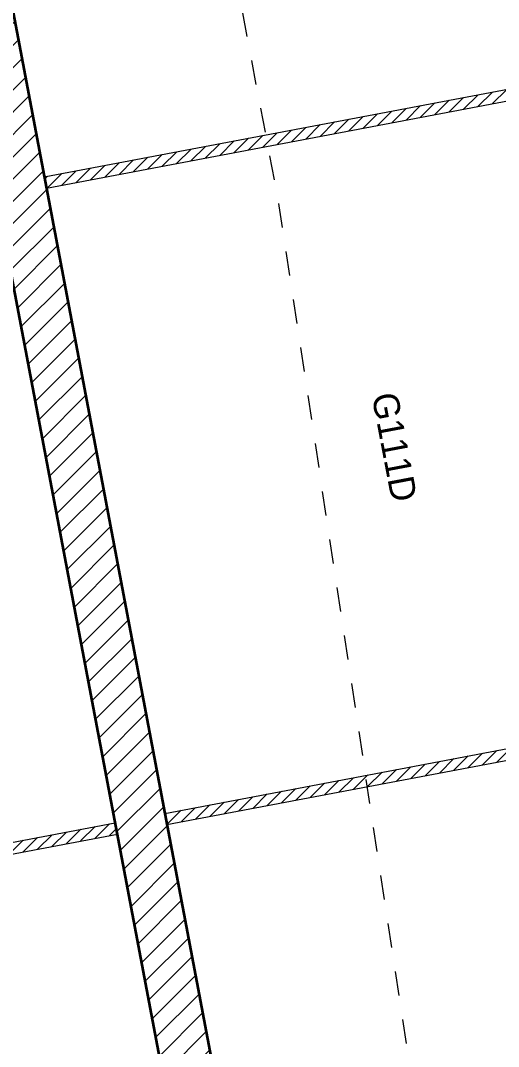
# Model space of a CAD drawing. Header units: centimetres. Extents: x 43491 to 84569, y -30699 to -11680.
# Drawn here: x 44831.6 to 45040, y -28256.9 to -27809.6 of the extents above; entities that cross this region are included whole.
import ezdxf

# ---------------------------------------------------------------- set-up
doc = ezdxf.new("R2010")
doc.units = ezdxf.units.CM
doc.header["$LTSCALE"] = 50.8
doc.linetypes.add('Style de ligne -1', pattern=[0.41664, 0.20828, -0.20836])
doc.layers.get('0').update_dxf_attribs({"lineweight": 18})
for name, color, linetype, lineweight in [('0-PROJET-MUR BETON', 7, 'Continuous', 35), ('0-PROJET-MURS AGGLO', 7, 'Continuous', 5), ('0-PROJET-TEXTE', 7, 'Continuous', 5)]:
    doc.layers.add(name, color=color, linetype=linetype, lineweight=lineweight)
doc.styles.add('Futura Std Book', font='Futura Std Book')
pattern_1 = [(45, (38816.9114, 22086.9576), (2.42534722, -2.64583333), [])]

msp = doc.modelspace()

# ---------------------------------------------------------------- hatches: boundary and pattern name
at = {"layer": '0-PROJET-MUR BETON', "linetype": 'Continuous', "lineweight": 5}
h = msp.add_hatch(dxfattribs=at)
h.set_pattern_fill('hachure A', style=0, pattern_type=2)
h.set_pattern_definition([(45, (38816.9114, 22086.9576), (5.2916667, -4.4097222), [])])
h.paths.add_polyline_path([(44877.82, -26168.9), (44881.17, -26186.58), (44816.07, -26198.91), (44839.14, -26320.76), (44904.25, -26308.44), (44907.6, -26326.12), (44842.49, -26338.45), (44907.42, -26681.3), (44970.16, -26669.42), (44974.01, -26689.75), (44911.27, -26701.64), (44976.14, -27044.2), (45038.88, -27032.32), (45042.74, -27052.65), (44980, -27064.53), (45054.11, -27455.87), (45116.85, -27443.99), (45120.7, -27464.32), (45057.96, -27476.2), (45154.22, -27984.5), (45216.96, -27972.61), (45220.81, -27992.95), (45158.07, -28004.83), (45188.36, -28164.81), (45251.1, -28152.93), (45254.96, -28173.27), (45192.22, -28185.15), (45313.36, -28824.85), (45376.1, -28812.96), (45379.82, -28832.61), (44710.67, -28959.34), (44712.9, -28938.56), (44759.11, -28929.81), (44731.28, -28782.81), (44680.76, -28792.38), (44682.99, -28771.6), (44727.55, -28763.16), (44288.24, -26443.41), (44232.41, -26453.99), (44234.42, -26435.29), (44284.89, -26425.73), (44227.19, -26121.01), (44164.59, -26132.86), (44166.6, -26114.16), (44797.74, -25994.64), (44801.08, -26012.32), (44781.43, -26016.04), (44812.72, -26181.23)])
h.paths.add_polyline_path([(44557.15, -26374.17), (44816.54, -26325.04), (44758.84, -26020.32), (44499.45, -26069.45)])
h.paths.add_polyline_path([(44535.57, -26378.26), (44477.86, -26073.54), (44239.96, -26118.59), (44297.67, -26423.31)])
h.paths.add_polyline_path([(44997.7, -28700.46), (44991.36, -28701.66), (44993.48, -28712.8), (45259.2, -28662.48), (44819.89, -26342.73), (44560.5, -26391.85)])
h.paths.add_polyline_path([(44978.23, -28715.69), (44538.92, -26395.94), (44301.02, -26440.99), (44738.22, -28749.6), (44731.88, -28750.8), (44733.99, -28761.95)])
h.paths.add_polyline_path([(45290.76, -28829.13), (45262.92, -28682.13), (44744.05, -28780.4), (44771.89, -28927.39)])
at = {"layer": '0-PROJET-MURS AGGLO', "linetype": 'Continuous', "lineweight": 18}
h = msp.add_hatch(dxfattribs=at)
h.set_pattern_fill('50_béton', style=0, pattern_type=2)
h.set_pattern_definition(pattern_1)
h.paths.add_polyline_path([(44841.91, -27877.78), (44842.84, -27882.69), (45102.23, -27833.57), (45101.29, -27828.66)])
h = msp.add_hatch(dxfattribs=at)
h.set_pattern_fill('50_béton', style=0, pattern_type=2)
h.set_pattern_definition(pattern_1)
h.paths.add_polyline_path([(44894.46, -28155.3), (44895.39, -28160.21), (45154.78, -28111.09), (45153.85, -28106.18)])
h = msp.add_hatch(dxfattribs=at)
h.set_pattern_fill('50_béton', style=0, pattern_type=2)
h.set_pattern_definition(pattern_1)
h.paths.add_polyline_path([(44634.98, -28204.44), (44635.91, -28209.35), (44873.81, -28164.3), (44872.88, -28159.39)])

# ---------------------------------------------------------------- linework, layer by layer
at = {"color": 1, "linetype": 'Style de ligne -1', "lineweight": 5, "flags": 128}
msp.add_lwpolyline([(45218.61, -29848.84), (45147.81, -29421.26), (45087.9, -28889.93), (45046.67, -28564.73), (44944.41, -27890.42), (44810.6, -27183.83), (44693.42, -26565.08), (44547.25, -25793.21), (44385.94, -25022.04), (44312.93, -24636.52), (44172.06, -24161.38), (44108.15, -23716.41), (44067.37, -23501.09), (43946.42, -23131.15)], dxfattribs=at)
at = {"layer": '0-PROJET-MUR BETON', "flags": 128}
for points in [[(44997.7, -28700.46), (44991.36, -28701.66), (44993.48, -28712.8), (45259.2, -28662.48), (44819.89, -26342.73), (44560.5, -26391.85)], [(44978.23, -28715.69), (44538.92, -26395.94), (44301.02, -26440.99), (44738.22, -28749.6), (44731.88, -28750.8), (44733.99, -28761.95)]]:
    msp.add_lwpolyline(points, close=True, dxfattribs=at)
at = {"layer": '0-PROJET-MURS AGGLO', "color": 7, "linetype": 'Continuous', "lineweight": 18}
for p, q in [((44841.91, -27877.78), (45101.29, -27828.66)), ((44842.84, -27882.69), (45102.23, -27833.57)), ((44894.46, -28155.3), (45153.85, -28106.18)), ((44895.39, -28160.21), (45154.78, -28111.09)), ((44634.98, -28204.44), (44872.88, -28159.39)), ((44635.91, -28209.35), (44873.81, -28164.3))]:
    msp.add_line(p, q, dxfattribs=at)
at = {"layer": '0-PROJET-MURS AGGLO', "color": 7, "linetype": 'Continuous', "lineweight": 5}
for p, q in [((44841.91, -27877.78), (45101.29, -27828.66)), ((44842.84, -27882.69), (45102.23, -27833.57)), ((44842.84, -27882.69), (44841.91, -27877.78)), ((44894.46, -28155.3), (45153.85, -28106.18)), ((44895.39, -28160.21), (45154.78, -28111.09)), ((44895.39, -28160.21), (44894.46, -28155.3)), ((44634.98, -28204.44), (44872.88, -28159.39)), ((44873.81, -28164.3), (44872.88, -28159.39)), ((44635.91, -28209.35), (44873.81, -28164.3))]:
    msp.add_line(p, q, dxfattribs=at)

# ---------------------------------------------------------------- texts
at = {"layer": '0-PROJET-TEXTE', "color": 7, "insert": (45000.22, -27994.49), "char_height": 11.327, "attachment_point": 2, "rotation": 280.7236, "line_spacing_factor": 0.962448, "style": 'Futura Std Book'}
msp.add_mtext('G111D', dxfattribs=at)

doc.saveas('drawing.dxf')
